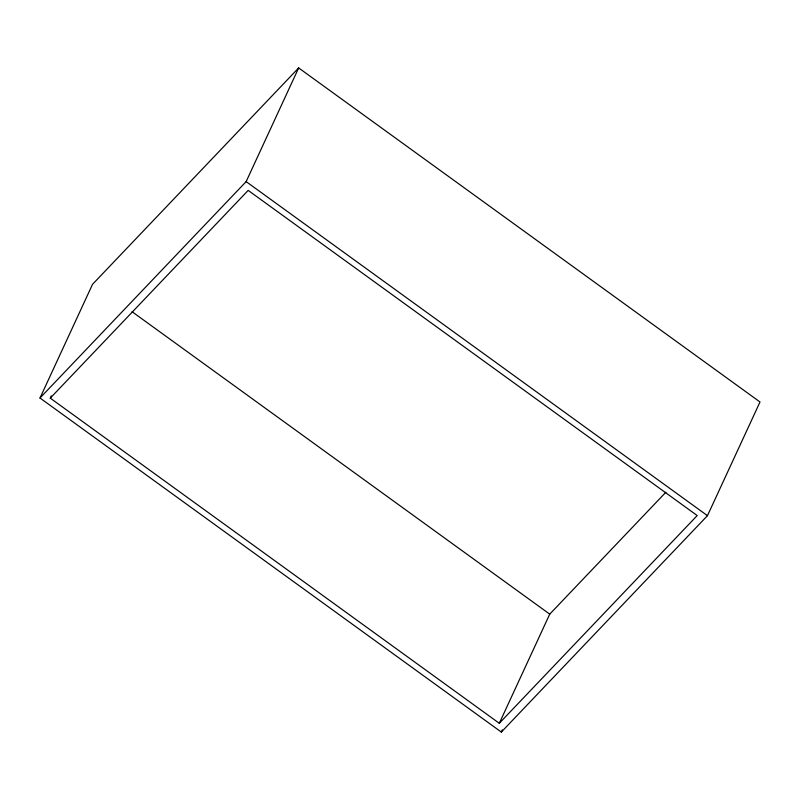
<?xml version="1.0" encoding="UTF-8"?>
<svg xmlns="http://www.w3.org/2000/svg" width="800" height="800" viewBox="0 0 800 800"><rect width="100%" height="100%" fill="white"/><g stroke="black" fill="none" stroke-linecap="round" stroke-linejoin="round"><path stroke-width="1.2" d="M40 398.01L92.53 284.33L298.67 67.93L760 401.99L707.47 515.67L501.33 732.07L40 398.01L246.14 181.61L298.67 67.93M50.27 398.14L248.17 190.39L697.2 515.55L499.3 723.29L50.27 398.14L51.31 395.88M499.3 723.29L549.73 614.15L665.89 492.22M501.33 732.07L502.37 729.82M246.14 181.61L707.47 515.67M132.05 311.7L549.73 614.15"/></g></svg>
